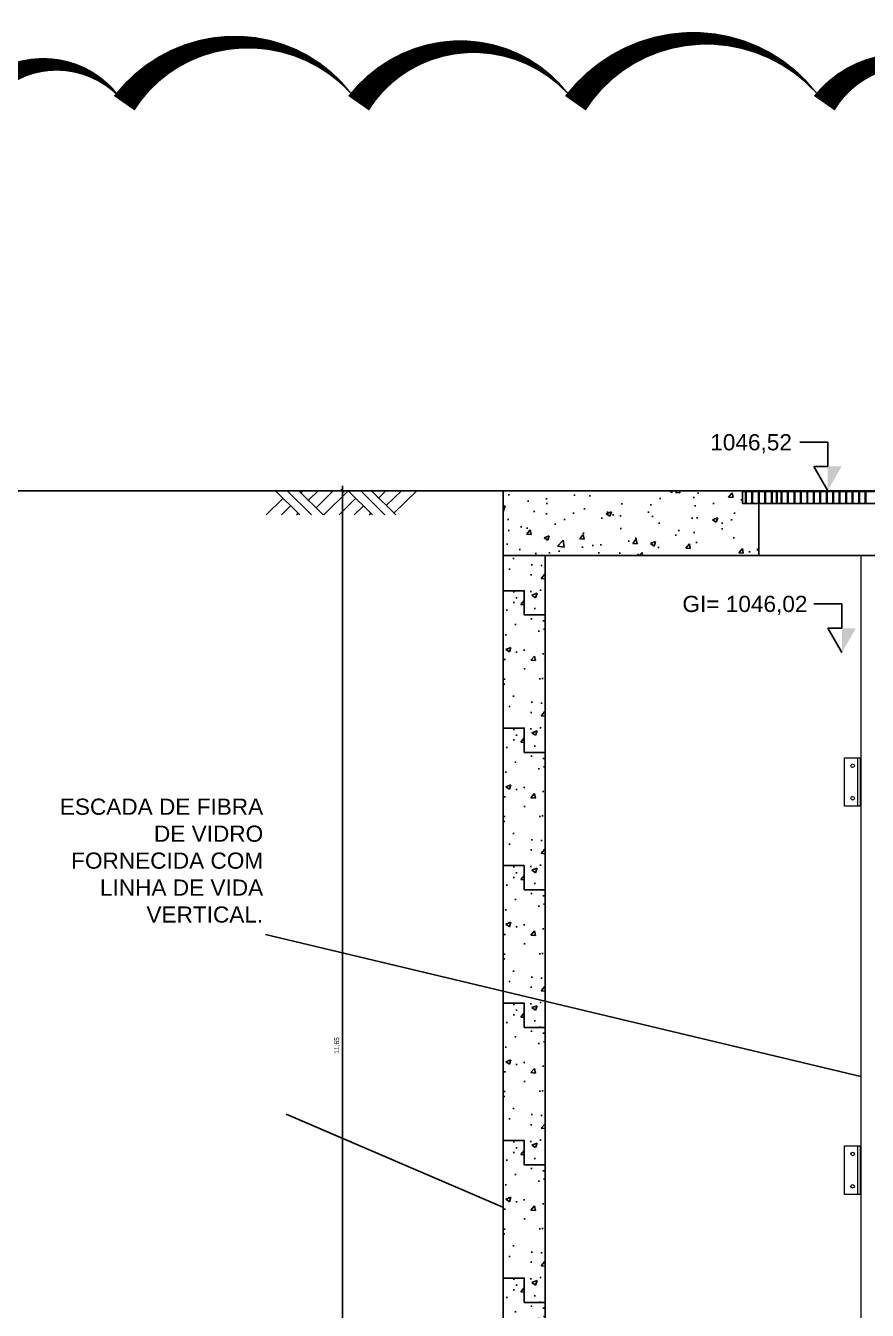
# Model space of a CAD drawing. Extents: x -160 to 364724, y -100 to 7353297.
# Drawn here: x 360673.33 to 360682.17, y 7352444.9 to 7352458.39 of the extents above; entities that cross this region are included whole.
import ezdxf
from ezdxf.enums import TextEntityAlignment as Align

# ---------------------------------------------------------------- set-up
doc = ezdxf.new("R2010")
doc.units = 0
doc.header["$LTSCALE"] = 5
doc.layers.add('00-trabalho', color=7, linetype='Continuous', lineweight=25)
doc.layers.add('ESCADA', color=2, linetype='Continuous', lineweight=20)
for name, color, linetype in [('GER-SIMBOLOS', 1, 'Continuous'), ('PAREDE CONCRETO CORTE', 5, 'Continuous'), ('PAREDE-VISTA', 2, 'Continuous'), ('SANC_COTAS', 1, 'Continuous'), ('TERRENO', 6, 'Continuous'), ('VEGETAÇÃO', 7, 'Continuous')]:
    doc.layers.add(name, color=color, linetype=linetype)
doc.styles.add('R-80', font='arial.ttf')
doc.styles.get("Standard").update_dxf_attribs({"font": 'arial.ttf'})
doc.dimstyles.new('GERAL - 25', dxfattribs={"dimscale": 0.025, "dimtxt": 2, "dimasz": 1.5, "dimexe": 2, "dimexo": 1, "dimgap": 1, "dimtad": 1, "dimzin": 0, "dimtxsty": 'R-80', "dimblk": 'ARCHTICK', "dimcen": 0, "dimdle": 2, "dimclrd": 1, "dimclre": 1, "dimclrt": 2, "dimadec": 0, "dimazin": 0, "dimtfac": 0.5, "dimtmove": 2, "dimatfit": 3, "dimldrblk": 'OPEN90', "dimfxl": 1, "dimtolj": 1, "dimtzin": 0, "dimarcsym": 0})
doc.dimstyles.new('LEADER - 25', dxfattribs={"dimscale": 0.025, "dimtxt": 2, "dimasz": 1.5, "dimexe": 2, "dimexo": 1, "dimgap": 1, "dimtad": 1, "dimzin": 0, "dimtxsty": 'R-80', "dimcen": 0, "dimdle": 2, "dimclrd": 1, "dimclre": 1, "dimclrt": 2, "dimadec": 0, "dimazin": 0, "dimtfac": 0.5, "dimtmove": 2, "dimatfit": 3, "dimfxl": 1, "dimtolj": 1, "dimtzin": 0, "dimarcsym": 0})
doc.dimstyles.new('LEADER 25', dxfattribs={"dimscale": 0.025, "dimtxt": 2, "dimasz": 2, "dimexe": 2, "dimexo": 1, "dimgap": 1, "dimtad": 1, "dimdec": 0, "dimzin": 0, "dimdsep": 46, "dimtxsty": 'R-80', "dimcen": 0, "dimdle": 115, "dimclrd": 256, "dimclre": 256, "dimclrt": 256, "dimaunit": 1, "dimadec": 3, "dimazin": 0, "dimtfac": 0.5, "dimtdec": 0, "dimtmove": 2, "dimatfit": 3, "dimfxl": 1, "dimtolj": 1, "dimtzin": 0, "dimarcsym": 0})

# ---------------------------------------------------------------- blocks, each defined once
blk = doc.blocks.new('*U352')
at = {"layer": 'GER-SIMBOLOS'}
for p, q in [((-0.587, -0.3), (-0.287, 0)), ((-0.454, -0.3), (-0.154, 0)), ((-0.3, -0.3), (0, 0)), ((0.3, -0.3), (0, 0)), ((0.31, -0.3), (0.61, 0)), ((0.453, -0.3), (0.753, 0)), ((0.599, -0.3), (0.899, 0)), ((-0.563, -0.276), (-0.849, 0)), ((-0.47, -0.183), (-0.659, 0)), ((-0.377, -0.089), (-0.466, 0)), ((0.113, -0.3), (-0.094, -0.094)), ((0.393, -0.207), (0.186, 0)), ((0.486, -0.114), (0.373, 0)), ((0.579, -0.021), (0.559, 0)), ((1.013, -0.3), (0.806, -0.094)), ((-0.26, -0.3), (-0.28, -0.28)), ((-0.074, -0.3), (-0.187, -0.187)), ((0.64, -0.3), (0.62, -0.28)), ((0.826, -0.3), (0.713, -0.187))]:
    blk.add_line(p, q, dxfattribs=at)
blk = doc.blocks.new('NIVEL2')
at = {"linetype": 'Continuous'}
for p, q in [((0, 0.6), (0.346, 0.6)), ((0, 0), (0.173, 0.3)), ((0.173, 0.3), (0, 0.3))]:
    blk.add_line(p, q, dxfattribs=at)
blk.add_line((0, 0.3), (0, 0.6))
blk.add_solid([(0, 0.3), (-0.173, 0.3), (0, 0)], dxfattribs=at)
at = {"color": 0, "linetype": 'Continuous'}
blk.add_attdef('COTA-DIR', text='', height=0.2, dxfattribs=at).set_placement((0.426, 0.6), align=Align.MIDDLE_LEFT)
blk = doc.blocks.new('_ARCHTICK')
at = {"color": 0, "linetype": 'ByBlock', "const_width": 0.15}
blk.add_lwpolyline([(-0.5, -0.5), (0.5, 0.5)], dxfattribs=at)
blk = doc.blocks.new('*D385')
at = {"layer": 'Defpoints', "color": 0, "transparency": 16777216}
for p in [(360676.657, 7352453.505), (360677.818, 7352453.505), (360677, 7352441.852)]:
    blk.add_point(p, dxfattribs=at)
at = {"layer": 'SANC_COTAS', "color": 1, "lineweight": -2, "transparency": 16777216}
for p, q in [((360677.793, 7352453.505), (360676.607, 7352453.505)), ((360676.657, 7352441.802), (360676.657, 7352453.555)), ((360676.975, 7352441.852), (360676.607, 7352441.852))]:
    blk.add_line(p, q, dxfattribs=at)
at = {"layer": 'SANC_COTAS', "color": 1, "lineweight": -2, "transparency": 16777216, "xscale": 0.03750000000000001, "yscale": 0.03750000000000001, "zscale": 0.03750000000000001}
for p, rotation in [((360676.657, 7352453.505), 90), ((360676.657, 7352441.852), 270)]:
    blk.add_blockref('_ARCHTICK', p, dxfattribs=dict(at, rotation=rotation))
at = {"layer": 'SANC_COTAS', "color": 2, "transparency": 16777216, "insert": (360676.602, 7352447.678), "char_height": 0.05, "attachment_point": 5, "rotation": 90, "style": 'R-80'}
blk.add_mtext('\\A1;11,65', dxfattribs=at)
blk = doc.blocks.new('_Open90')
at = {"color": 0, "linetype": 'ByBlock', "lineweight": -2}
for p, q in [((0, 0), (-1, 0)), ((-0.5, 0.5), (0, 0)), ((0, 0), (-0.5, -0.5))]:
    blk.add_line(p, q, dxfattribs=at)

msp = doc.modelspace()

# ---------------------------------------------------------------- hatches: boundary and pattern name
at = {"layer": 'VEGETAÇÃO'}
h = msp.add_hatch(dxfattribs=at)
h.set_pattern_fill('AR-CONC', color=1, scale=0.003058)
h.set_pattern_definition([(50, (360692.17595, 7352450.70943), (0.557036, -0.048734), [0.058246, -0.640707]), (355, (360692.17595, 7352450.7094), (-0.107758, 0.584163), [0.046597, -0.512567]), (100.4514, (360692.22237, 7352450.70536), (0.449278, 0.53543), [0.049502, -0.544518]), (46.184, (360692.17595, 7352450.86475), (0.828834, -0.128546), [0.08737, -0.96106]), (96.6356, (360692.245, 7352450.854), (0.72587, 0.756515), [0.07425, -0.816777]), (351.184, (360692.17595, 7352450.86475), (0.72587, 0.756515), [0.069895, -0.768847]), (21, (360692.2536, 7352450.8259), (0.463567, -0.31268), [0.058246, -0.640707]), (326, (360692.2536, 7352450.8259), (0.188962, 0.563162), [0.046597, -0.512566]), (71.4514, (360692.29224, 7352450.79986), (0.652529, 0.250482), [0.049502, -0.544517]), (37.5, (360692.17595, 7352450.70943), (0.0094435, 0.2585302), [0, -0.5063526, 0, -0.5203317, 0, -0.514507]), (7.5, (360692.17595, 7352450.70943), (0.2043036, 0.306306), [0, -0.296667, 0, -0.4947034, 0, -0.196095]), (327.5, (360692.00277, 7352450.70943), (0.4145733, -0.017516), [0, -0.1941536, 0, -0.605759, 0, -0.803796]), (317.5, (360691.9251, 7352450.70943), (0.45291, 0.077742), [0, -0.2524, 0, -0.402286, 0, -0.570812])])
h.paths.add_polyline_path([(360680.86, 7352453.505), (360680.86, 7352453.369), (360681.029, 7352453.369), (360681.029, 7352452.825), (360678.346, 7352452.825), (360678.346, 7352453.505)])
h = msp.add_hatch(dxfattribs=at)
h.set_pattern_fill('AR-CONC', color=1, scale=0.003058)
h.set_pattern_definition([(50, (360733.94597, 7352456.37504), (0.5570364, -0.0487343), [0.058246, -0.640707]), (355, (360733.94597, 7352456.37504), (-0.107758, 0.5841634), [0.046597, -0.5125673]), (100.4514, (360733.9924, 7352456.371), (0.4492783, 0.535429), [0.0495016, -0.5445175]), (46.1842, (360733.946, 7352456.53036), (0.828834, -0.128546), [0.087369, -0.96106]), (96.6356, (360734.015, 7352456.51965), (0.725872, 0.756515), [0.074252, -0.816777]), (351.1842, (360733.946, 7352456.5304), (0.725872, 0.756515), [0.069895, -0.768847]), (21, (360734.02363, 7352456.49153), (0.4635666, -0.3126796), [0.058246, -0.640707]), (326, (360734.0236, 7352456.49153), (0.188962, 0.5631615), [0.046597, -0.5125655]), (71.4514, (360734.06226, 7352456.46547), (0.6525286, 0.250482), [0.0495016, -0.5445166]), (37.5, (360733.94597, 7352456.37504), (0.0094435, 0.2585302), [0, -0.5063526, 0, -0.5203317, 0, -0.514507]), (7.5, (360733.94597, 7352456.37504), (0.2043036, 0.3063058), [0, -0.2966667, 0, -0.4947034, 0, -0.1960951]), (327.5, (360733.77278, 7352456.37504), (0.4145733, -0.01751585), [0, -0.1941536, 0, -0.6057593, 0, -0.803796]), (317.5, (360733.69512, 7352456.37504), (0.4529105, 0.0777424), [0, -0.2523997, 0, -0.4022863, 0, -0.5708116])])
h.paths.add_polyline_path([(360678.346, 7352452.454), (360678.346, 7352452.825), (360678.566, 7352452.825), (360678.566, 7352452.825), (360678.787, 7352452.825), (360678.787, 7352452.2), (360678.566, 7352452.2), (360678.566, 7352452.454)])
h = msp.add_hatch(dxfattribs=at)
h.set_pattern_fill('AR-CONC', color=1, scale=0.003058)
h.set_pattern_definition([(50, (360733.94597, 7352454.9312), (0.5570364, -0.0487343), [0.058246, -0.640707]), (355, (360733.94597, 7352454.9312), (-0.107758, 0.5841634), [0.046597, -0.5125673]), (100.4514, (360733.9924, 7352454.92714), (0.4492783, 0.535429), [0.0495016, -0.5445175]), (46.1842, (360733.946, 7352455.0865), (0.828834, -0.128546), [0.087369, -0.96106]), (96.6356, (360734.015, 7352455.0758), (0.725872, 0.756515), [0.074252, -0.816777]), (351.1842, (360733.946, 7352455.0865), (0.725872, 0.756515), [0.069895, -0.768847]), (21, (360734.02363, 7352455.0477), (0.4635666, -0.3126796), [0.058246, -0.640707]), (326, (360734.0236, 7352455.0477), (0.188962, 0.5631615), [0.046597, -0.5125655]), (71.4514, (360734.06226, 7352455.02164), (0.6525286, 0.250482), [0.0495016, -0.5445166]), (37.5, (360733.94597, 7352454.9312), (0.0094435, 0.2585302), [0, -0.5063526, 0, -0.5203317, 0, -0.514507]), (7.5, (360733.94597, 7352454.9312), (0.2043036, 0.3063058), [0, -0.2966667, 0, -0.4947034, 0, -0.1960951]), (327.5, (360733.77278, 7352454.9312), (0.4145733, -0.01751585), [0, -0.1941536, 0, -0.6057593, 0, -0.803796]), (317.5, (360733.69512, 7352454.9312), (0.4529105, 0.0777424), [0, -0.2523997, 0, -0.4022863, 0, -0.5708116])])
h.paths.add_polyline_path([(360678.346, 7352451.011), (360678.346, 7352452.454), (360678.566, 7352452.454), (360678.566, 7352452.2), (360678.787, 7352452.2), (360678.787, 7352450.756), (360678.566, 7352450.756), (360678.566, 7352451.011)])
h = msp.add_hatch(dxfattribs=at)
h.set_pattern_fill('AR-CONC', color=1, scale=0.003058)
h.set_pattern_definition([(50, (360733.94597, 7352453.48736), (0.5570364, -0.0487343), [0.058246, -0.640707]), (355, (360733.94597, 7352453.48736), (-0.107758, 0.5841634), [0.046597, -0.5125673]), (100.4514, (360733.9924, 7352453.4833), (0.4492783, 0.535429), [0.0495016, -0.5445175]), (46.1842, (360733.946, 7352453.6427), (0.828834, -0.128546), [0.087369, -0.96106]), (96.6356, (360734.015, 7352453.632), (0.725872, 0.756515), [0.074252, -0.816777]), (351.1842, (360733.946, 7352453.6427), (0.725872, 0.756515), [0.069895, -0.768847]), (21, (360734.02363, 7352453.60386), (0.4635666, -0.3126796), [0.058246, -0.640707]), (326, (360734.0236, 7352453.60386), (0.188962, 0.5631615), [0.046597, -0.5125655]), (71.4514, (360734.06226, 7352453.5778), (0.6525286, 0.250482), [0.0495016, -0.5445166]), (37.5, (360733.94597, 7352453.48736), (0.0094435, 0.2585302), [0, -0.5063526, 0, -0.5203317, 0, -0.514507]), (7.5, (360733.94597, 7352453.48736), (0.2043036, 0.3063058), [0, -0.2966667, 0, -0.4947034, 0, -0.1960951]), (327.5, (360733.77278, 7352453.48736), (0.4145733, -0.01751585), [0, -0.1941536, 0, -0.6057593, 0, -0.803796]), (317.5, (360733.69512, 7352453.48736), (0.4529105, 0.0777424), [0, -0.2523997, 0, -0.4022863, 0, -0.5708116])])
h.paths.add_polyline_path([(360678.346, 7352449.567), (360678.346, 7352451.011), (360678.566, 7352451.011), (360678.566, 7352450.756), (360678.787, 7352450.756), (360678.787, 7352449.312), (360678.566, 7352449.312), (360678.566, 7352449.567)])
h = msp.add_hatch(dxfattribs=at)
h.set_pattern_fill('AR-CONC', color=1, scale=0.003058)
h.set_pattern_definition([(50, (360733.94597, 7352452.04353), (0.5570364, -0.0487343), [0.058246, -0.640707]), (355, (360733.94597, 7352452.0435), (-0.107758, 0.5841634), [0.046597, -0.5125673]), (100.4514, (360733.9924, 7352452.03947), (0.4492783, 0.535429), [0.0495016, -0.5445175]), (46.1842, (360733.946, 7352452.19885), (0.828834, -0.128546), [0.087369, -0.96106]), (96.6356, (360734.015, 7352452.1881), (0.725872, 0.756515), [0.074252, -0.816777]), (351.1842, (360733.946, 7352452.19885), (0.725872, 0.756515), [0.069895, -0.768847]), (21, (360734.02363, 7352452.16), (0.4635666, -0.3126796), [0.058246, -0.640707]), (326, (360734.0236, 7352452.16), (0.188962, 0.5631615), [0.046597, -0.5125655]), (71.4514, (360734.06226, 7352452.13396), (0.6525286, 0.250482), [0.0495016, -0.5445166]), (37.5, (360733.94597, 7352452.04353), (0.0094435, 0.2585302), [0, -0.5063526, 0, -0.5203317, 0, -0.514507]), (7.5, (360733.94597, 7352452.04353), (0.2043036, 0.3063058), [0, -0.2966667, 0, -0.4947034, 0, -0.1960951]), (327.5, (360733.77278, 7352452.04353), (0.4145733, -0.01751585), [0, -0.1941536, 0, -0.6057593, 0, -0.803796]), (317.5, (360733.69512, 7352452.04353), (0.4529105, 0.0777424), [0, -0.2523997, 0, -0.4022863, 0, -0.5708116])])
h.paths.add_polyline_path([(360678.346, 7352448.123), (360678.346, 7352449.567), (360678.566, 7352449.567), (360678.566, 7352449.312), (360678.787, 7352449.312), (360678.787, 7352447.868), (360678.566, 7352447.868), (360678.566, 7352448.123)])
h = msp.add_hatch(dxfattribs=at)
h.set_pattern_fill('AR-CONC', color=1, scale=0.003058)
h.set_pattern_definition([(50, (360733.94597, 7352450.5997), (0.5570364, -0.0487343), [0.058246, -0.640707]), (355, (360733.94597, 7352450.5997), (-0.107758, 0.5841634), [0.046597, -0.5125673]), (100.4514, (360733.9924, 7352450.59563), (0.4492783, 0.535429), [0.0495016, -0.5445175]), (46.1842, (360733.946, 7352450.755), (0.828834, -0.128546), [0.087369, -0.96106]), (96.6356, (360734.015, 7352450.7443), (0.725872, 0.756515), [0.074252, -0.816777]), (351.1842, (360733.946, 7352450.755), (0.725872, 0.756515), [0.069895, -0.768847]), (21, (360734.02363, 7352450.7162), (0.4635666, -0.3126796), [0.058246, -0.640707]), (326, (360734.0236, 7352450.7162), (0.188962, 0.5631615), [0.046597, -0.5125655]), (71.4514, (360734.06226, 7352450.6901), (0.6525286, 0.250482), [0.0495016, -0.5445166]), (37.5, (360733.94597, 7352450.59969), (0.0094435, 0.2585302), [0, -0.5063526, 0, -0.5203317, 0, -0.514507]), (7.5, (360733.94597, 7352450.5997), (0.2043036, 0.3063058), [0, -0.2966667, 0, -0.4947034, 0, -0.1960951]), (327.5, (360733.77278, 7352450.5997), (0.4145733, -0.01751585), [0, -0.1941536, 0, -0.6057593, 0, -0.803796]), (317.5, (360733.69512, 7352450.5997), (0.4529105, 0.0777424), [0, -0.2523997, 0, -0.4022863, 0, -0.5708116])])
h.paths.add_polyline_path([(360678.346, 7352446.679), (360678.346, 7352448.123), (360678.566, 7352448.123), (360678.566, 7352447.868), (360678.787, 7352447.868), (360678.787, 7352446.424), (360678.566, 7352446.424), (360678.566, 7352446.679)])
h = msp.add_hatch(dxfattribs=at)
h.set_pattern_fill('AR-CONC', color=1, scale=0.003058)
h.set_pattern_definition([(50, (360733.94597, 7352449.15585), (0.5570364, -0.0487343), [0.058246, -0.640707]), (355, (360733.94597, 7352449.15585), (-0.107758, 0.5841634), [0.046597, -0.5125673]), (100.4514, (360733.9924, 7352449.1518), (0.4492783, 0.535429), [0.0495016, -0.5445175]), (46.1842, (360733.946, 7352449.3112), (0.828834, -0.128546), [0.087369, -0.96106]), (96.6356, (360734.015, 7352449.3005), (0.725872, 0.756515), [0.074252, -0.816777]), (351.1842, (360733.946, 7352449.3112), (0.725872, 0.756515), [0.069895, -0.768847]), (21, (360734.02363, 7352449.27234), (0.4635666, -0.3126796), [0.058246, -0.640707]), (326, (360734.0236, 7352449.27234), (0.188962, 0.5631615), [0.046597, -0.5125655]), (71.4514, (360734.06226, 7352449.2463), (0.6525286, 0.250482), [0.0495016, -0.5445166]), (37.5, (360733.94597, 7352449.15585), (0.0094435, 0.2585302), [0, -0.5063526, 0, -0.5203317, 0, -0.514507]), (7.5, (360733.94597, 7352449.15585), (0.2043036, 0.3063058), [0, -0.2966667, 0, -0.4947034, 0, -0.1960951]), (327.5, (360733.77278, 7352449.15585), (0.4145733, -0.01751585), [0, -0.1941536, 0, -0.6057593, 0, -0.803796]), (317.5, (360733.69512, 7352449.15585), (0.4529105, 0.0777424), [0, -0.2523997, 0, -0.4022863, 0, -0.5708116])])
h.paths.add_polyline_path([(360678.346, 7352445.235), (360678.346, 7352446.679), (360678.566, 7352446.679), (360678.566, 7352446.424), (360678.787, 7352446.424), (360678.787, 7352444.98), (360678.566, 7352444.98), (360678.566, 7352445.235)])
h = msp.add_hatch(dxfattribs=at)
h.set_pattern_fill('AR-CONC', color=1, scale=0.003058)
h.set_pattern_definition([(50, (360733.94597, 7352447.712), (0.5570364, -0.0487343), [0.058246, -0.640707]), (355, (360733.94597, 7352447.712), (-0.107758, 0.5841634), [0.046597, -0.5125673]), (100.4514, (360733.9924, 7352447.70795), (0.4492783, 0.535429), [0.0495016, -0.5445175]), (46.1842, (360733.946, 7352447.86734), (0.828834, -0.128546), [0.087369, -0.96106]), (96.6356, (360734.015, 7352447.8566), (0.725872, 0.756515), [0.074252, -0.816777]), (351.1842, (360733.946, 7352447.8673), (0.725872, 0.756515), [0.069895, -0.768847]), (21, (360734.02363, 7352447.8285), (0.4635666, -0.3126796), [0.058246, -0.640707]), (326, (360734.0236, 7352447.8285), (0.188962, 0.5631615), [0.046597, -0.5125655]), (71.4514, (360734.06226, 7352447.80245), (0.6525286, 0.250482), [0.0495016, -0.5445166]), (37.5, (360733.94597, 7352447.71202), (0.0094435, 0.2585302), [0, -0.5063526, 0, -0.5203317, 0, -0.514507]), (7.5, (360733.94597, 7352447.71202), (0.2043036, 0.3063058), [0, -0.2966667, 0, -0.4947034, 0, -0.1960951]), (327.5, (360733.77278, 7352447.71202), (0.4145733, -0.01751585), [0, -0.1941536, 0, -0.6057593, 0, -0.803796]), (317.5, (360733.69512, 7352447.712), (0.4529105, 0.0777424), [0, -0.2523997, 0, -0.4022863, 0, -0.5708116])])
h.paths.add_polyline_path([(360678.346, 7352443.791), (360678.346, 7352445.235), (360678.566, 7352445.235), (360678.566, 7352444.98), (360678.787, 7352444.98), (360678.787, 7352443.537), (360678.566, 7352443.537), (360678.566, 7352443.791)])

# ---------------------------------------------------------------- linework, layer by layer
msp.add_lwpolyline([(360693.557, 7352457.575, 0, 0.267, 0.520567), (360690.962, 7352457.575, 0, 0.267, 0.520567), (360688.64, 7352457.575, 0, 0.267, 0.520567), (360687.237, 7352457.575, 0, 0.267, 0.520567), (360684.899, 7352457.575, 0, 0.267, 0.520567), (360683.453, 7352457.575, 0, 0.267, 0.520567), (360681.717, 7352457.575, 0, 0.267, 0.520567), (360679.103, 7352457.575, 0, 0.267, 0.520567), (360676.827, 7352457.575, 0, 0.267, 0.520567), (360674.365, 7352457.575, 0, 0.267, 0.520567), (360672.806, 7352457.575, 0, 0.267, 0.520567)], format="xyseb")
at = {"layer": 'ESCADA'}
for p, q in [((360682.1, 7352452.825), (360682.1, 7352442.577)), ((360681.93, 7352450.7), (360682.1, 7352450.7)), ((360681.93, 7352450.191), (360681.93, 7352450.7)), ((360682.071, 7352450.191), (360682.071, 7352450.7)), ((360682.098, 7352450.191), (360682.098, 7352450.7)), ((360682.1, 7352450.191), (360681.93, 7352450.191)), ((360681.93, 7352446.623), (360682.1, 7352446.623)), ((360681.93, 7352446.114), (360681.93, 7352446.623)), ((360682.071, 7352446.114), (360682.071, 7352446.623)), ((360682.098, 7352446.114), (360682.098, 7352446.623)), ((360682.1, 7352446.114), (360681.93, 7352446.114))]:
    msp.add_line(p, q, dxfattribs=at)
for centre in [(360682.015, 7352450.616), (360682.015, 7352450.275), (360682.015, 7352446.539), (360682.015, 7352446.198)]:
    msp.add_circle(centre, 0.0187, dxfattribs=at)
at = {"layer": 'PAREDE CONCRETO CORTE', "flags": 128}
for points in [[(360681.029, 7352452.825), (360678.346, 7352452.825), (360678.346, 7352453.505), (360680.86, 7352453.505), (360680.86, 7352453.369), (360681.029, 7352453.369), (360681.029, 7352452.825)], [(360678.346, 7352452.454), (360678.346, 7352452.825), (360678.566, 7352452.825), (360678.566, 7352452.825), (360678.787, 7352452.825), (360678.787, 7352452.2), (360678.566, 7352452.2), (360678.566, 7352452.454)], [(360678.346, 7352451.011), (360678.346, 7352452.454), (360678.566, 7352452.454), (360678.566, 7352452.2), (360678.787, 7352452.2), (360678.787, 7352450.756), (360678.566, 7352450.756), (360678.566, 7352451.011)], [(360678.346, 7352449.567), (360678.346, 7352451.011), (360678.566, 7352451.011), (360678.566, 7352450.756), (360678.787, 7352450.756), (360678.787, 7352449.312), (360678.566, 7352449.312), (360678.566, 7352449.567)], [(360678.346, 7352448.123), (360678.346, 7352449.567), (360678.566, 7352449.567), (360678.566, 7352449.312), (360678.787, 7352449.312), (360678.787, 7352447.868), (360678.566, 7352447.868), (360678.566, 7352448.123)], [(360678.346, 7352446.679), (360678.346, 7352448.123), (360678.566, 7352448.123), (360678.566, 7352447.868), (360678.787, 7352447.868), (360678.787, 7352446.424), (360678.566, 7352446.424), (360678.566, 7352446.679)], [(360678.346, 7352445.235), (360678.346, 7352446.679), (360678.566, 7352446.679), (360678.566, 7352446.424), (360678.787, 7352446.424), (360678.787, 7352444.98), (360678.566, 7352444.98), (360678.566, 7352445.235)], [(360678.346, 7352443.791), (360678.346, 7352445.235), (360678.566, 7352445.235), (360678.566, 7352444.98), (360678.787, 7352444.98), (360678.787, 7352443.537), (360678.566, 7352443.537), (360678.566, 7352443.791)]]:
    msp.add_lwpolyline(points, close=True, dxfattribs=at)
at = {"layer": 'PAREDE-VISTA'}
for p, q in [((360684.766, 7352453.369), (360681.029, 7352453.369)), ((360684.766, 7352452.825), (360681.029, 7352452.825))]:
    msp.add_line(p, q, dxfattribs=at)
for points in [[(360680.86, 7352453.505), (360684.936, 7352453.505), (360684.936, 7352453.498), (360680.86, 7352453.498)], [(360680.897, 7352453.369), (360680.897, 7352453.498), (360680.89, 7352453.498), (360680.89, 7352453.369)], [(360680.965, 7352453.369), (360680.965, 7352453.498), (360680.958, 7352453.498), (360680.958, 7352453.369)], [(360681.026, 7352453.369), (360681.026, 7352453.498), (360681.033, 7352453.498), (360681.033, 7352453.369)], [(360681.094, 7352453.369), (360681.094, 7352453.498), (360681.101, 7352453.498), (360681.101, 7352453.369)], [(360681.162, 7352453.369), (360681.162, 7352453.498), (360681.169, 7352453.498), (360681.169, 7352453.369)], [(360681.215, 7352453.369), (360681.215, 7352453.498), (360681.222, 7352453.498), (360681.222, 7352453.369)], [(360681.264, 7352453.369), (360681.264, 7352453.498), (360681.271, 7352453.498), (360681.271, 7352453.369)], [(360681.332, 7352453.369), (360681.332, 7352453.498), (360681.339, 7352453.498), (360681.339, 7352453.369)], [(360681.332, 7352453.369), (360681.332, 7352453.498), (360681.339, 7352453.498), (360681.339, 7352453.369)], [(360681.4, 7352453.369), (360681.4, 7352453.498), (360681.407, 7352453.498), (360681.407, 7352453.369)], [(360681.468, 7352453.369), (360681.468, 7352453.498), (360681.474, 7352453.498), (360681.474, 7352453.369)], [(360681.536, 7352453.369), (360681.536, 7352453.498), (360681.542, 7352453.498), (360681.542, 7352453.369)], [(360681.604, 7352453.369), (360681.604, 7352453.498), (360681.61, 7352453.498), (360681.61, 7352453.369)], [(360681.672, 7352453.369), (360681.672, 7352453.498), (360681.678, 7352453.498), (360681.678, 7352453.369)], [(360681.739, 7352453.369), (360681.739, 7352453.498), (360681.746, 7352453.498), (360681.746, 7352453.369)], [(360681.807, 7352453.369), (360681.807, 7352453.498), (360681.814, 7352453.498), (360681.814, 7352453.369)], [(360681.875, 7352453.369), (360681.875, 7352453.498), (360681.882, 7352453.498), (360681.882, 7352453.369)], [(360681.943, 7352453.369), (360681.943, 7352453.498), (360681.95, 7352453.498), (360681.95, 7352453.369)], [(360682.011, 7352453.369), (360682.011, 7352453.498), (360682.018, 7352453.498), (360682.018, 7352453.369)], [(360682.079, 7352453.369), (360682.079, 7352453.498), (360682.086, 7352453.498), (360682.086, 7352453.369)], [(360682.147, 7352453.369), (360682.147, 7352453.498), (360682.154, 7352453.498), (360682.154, 7352453.369)]]:
    msp.add_lwpolyline(points, close=True, dxfattribs=at)
at = {"layer": 'TERRENO'}
msp.add_line((360662.333, 7352453.505), (360678.346, 7352453.505), dxfattribs=at)

# ---------------------------------------------------------------- block references
at = {"layer": 'GER-SIMBOLOS', "color": 7}
ref = msp.add_blockref('NIVEL2', (360681.753, 7352453.505), dxfattribs=dict(at, xscale=-0.849315860434, yscale=0.849315860434, zscale=0.849315860434))
ref.add_attrib('COTA-DIR', '1046,52', dxfattribs={"layer": '00-trabalho', "color": 2, "linetype": 'Continuous', "height": 0.1699, "style": 'R-80'}).set_placement((360680.52, 7352454.014), align=Align.MIDDLE_LEFT)
at = {"layer": 'GER-SIMBOLOS', "color": 7, "xscale": -0.849315861852293, "yscale": 0.849315861852293, "zscale": 0.849315861852293}
msp.add_blockref('*U352', (360676.718, 7352453.505), dxfattribs=at)
at = {"layer": 'GER-SIMBOLOS', "color": 7}
ref = msp.add_blockref('NIVEL2', (360681.903, 7352451.806), dxfattribs=dict(at, xscale=-0.849315860434, yscale=0.849315860434, zscale=0.849315860434))
ref.add_attrib('COTA-DIR', 'GI= 1046,02', dxfattribs={"layer": '00-trabalho', "color": 2, "linetype": 'Continuous', "height": 0.16986, "style": 'R-80'}).set_placement((360680.228, 7352452.316), align=Align.MIDDLE_LEFT)

# ---------------------------------------------------------------- dimensions: what is measured, and where the dimension line sits
at = {"layer": 'SANC_COTAS'}
dim = msp.add_linear_dim(base=(360676.657, 7352453.505), p1=(360677, 7352441.852), p2=(360677.818, 7352453.505), angle=90, dimstyle='GERAL - 25', dxfattribs=at)
dim.commit()
dim.dimension.update_dxf_attribs({"geometry": '*D385', "text_midpoint": (360676.602, 7352447.678)})

# ---------------------------------------------------------------- leaders
for points, dimstyle in [([(360682.1, 7352447.352), (360675.85, 7352448.844)], 'LEADER 25'), ([(360678.343, 7352445.98), (360676.065, 7352446.955)], 'LEADER - 25')]:
    msp.add_leader(points, dimstyle=dimstyle, dxfattribs=at)

# ---------------------------------------------------------------- next in the draw order: wipeouts: each hides what was drawn before it
msp.add_wipeout([(360673.648, 7352448.895), (360675.884, 7352448.895), (360675.884, 7352450.33), (360673.648, 7352450.33)]).dxf.layer = 'SANC_COTAS'

# ---------------------------------------------------------------- next in the draw order: texts
at = {"layer": 'SANC_COTAS', "color": 2, "insert": (360675.825, 7352450.271), "char_height": 0.16986, "width": 2.38283, "attachment_point": 3, "style": 'R-80'}
msp.add_mtext('\\pxqr;ESCADA DE FIBRA DE VIDRO\\PFORNECIDA COM LINHA DE VIDA VERTICAL.', dxfattribs=at)

doc.saveas('drawing.dxf')
